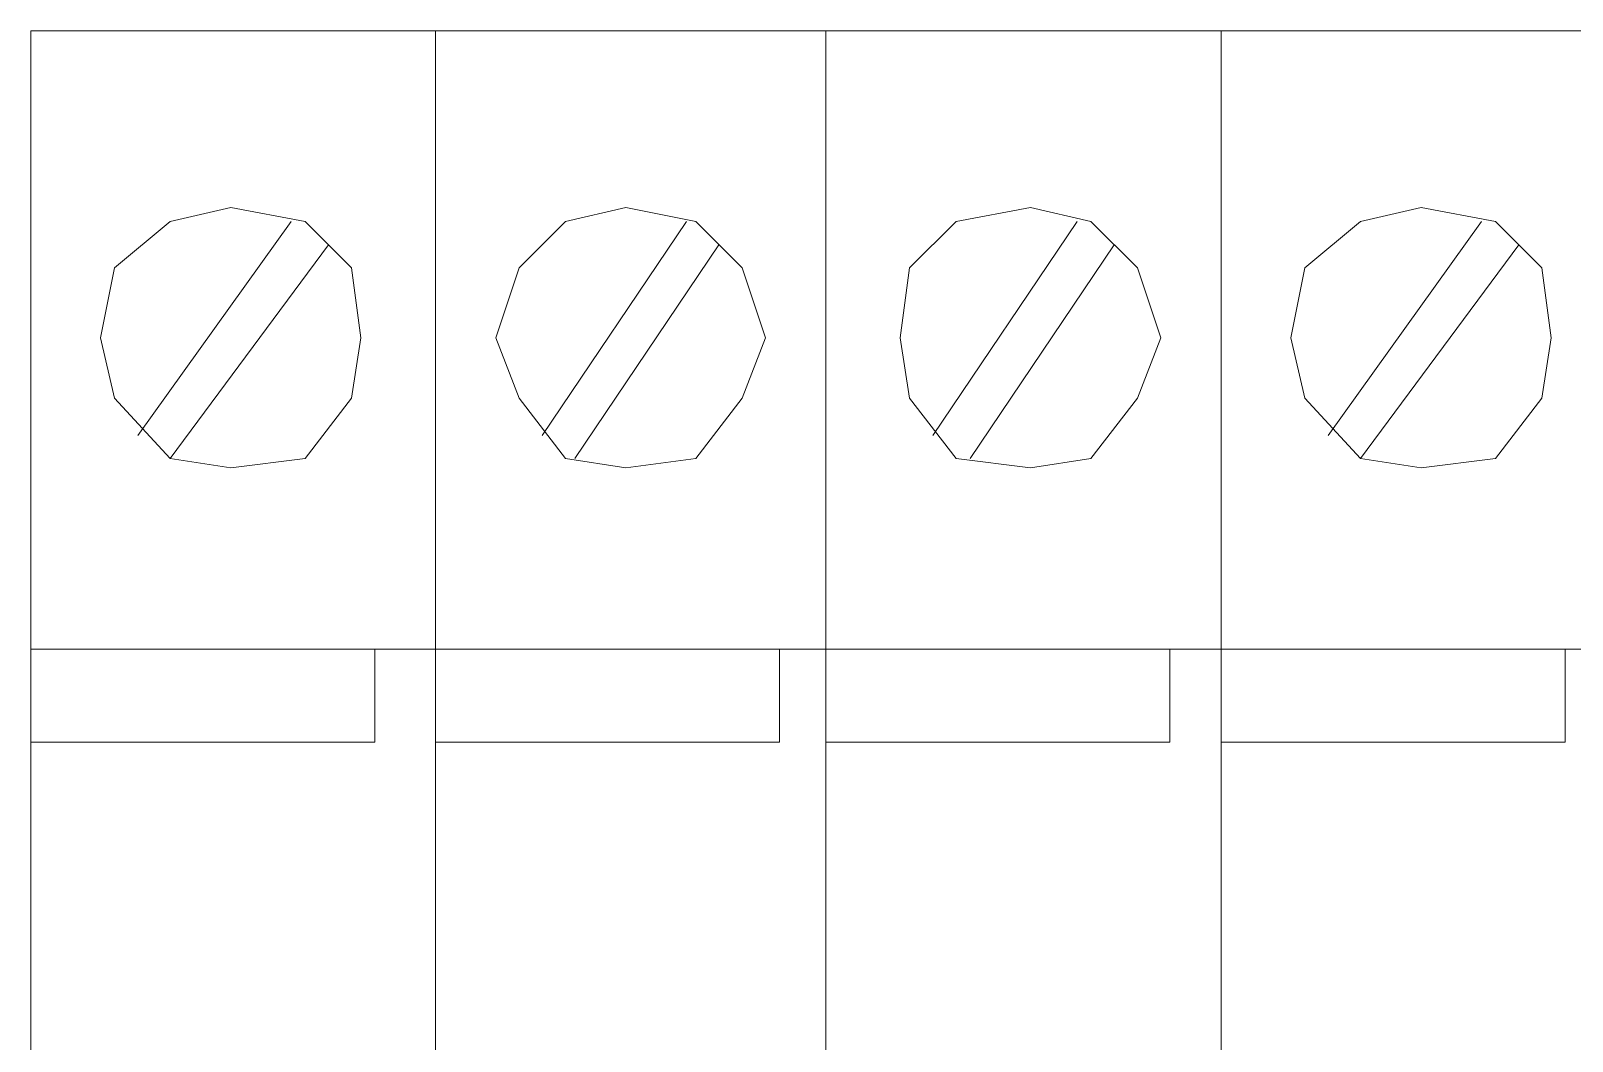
# Model space of a CAD drawing. Header units: millimetres. Extents: x 3 to 291, y 6 to 496.
# Drawn here: x 174.28 to 179.77, y 377.96 to 381.55 of the extents above; entities that cross this region are included whole.
import ezdxf

# ---------------------------------------------------------------- set-up
doc = ezdxf.new("R2010")
doc.units = ezdxf.units.MM
doc.layers.get('0').update_dxf_attribs({"linetype": 'CONTINUOUS'})

msp = doc.modelspace()

# ---------------------------------------------------------------- linework, layer by layer
at = {"color": 7, "linetype": 'Continuous', "lineweight": 20}
for points in [[(174.2816, 381.5533), (175.721, 381.5533), (175.721, 373.7277), (174.2816, 373.7277)], [(174.2816, 381.5533), (175.721, 381.5533), (175.721, 379.3528), (174.2816, 379.3528)], [(174.2816, 381.5533), (175.721, 381.5533), (175.721, 373.7277), (174.2816, 373.7277)], [(174.2816, 381.5533), (175.721, 381.5533), (175.721, 379.3528), (174.2816, 379.3528)], [(174.2816, 381.5533), (175.721, 381.5533), (175.721, 373.7277), (174.2816, 373.7277)], [(174.2816, 381.5533), (175.721, 381.5533), (175.721, 379.3528), (174.2816, 379.3528)], [(174.2816, 381.5533), (175.721, 381.5533), (175.721, 373.7277), (174.2816, 373.7277)], [(174.2816, 381.5533), (175.721, 381.5533), (175.721, 379.3528), (174.2816, 379.3528)], [(174.2816, 381.5533), (175.721, 381.5533), (175.721, 373.7277), (174.2816, 373.7277)], [(174.2816, 381.5533), (175.721, 381.5533), (175.721, 379.3528), (174.2816, 379.3528)], [(174.2816, 381.5533), (175.721, 381.5533), (175.721, 373.7277), (174.2816, 373.7277)], [(174.2816, 381.5533), (175.721, 381.5533), (175.721, 379.3528), (174.2816, 379.3528)], [(174.2816, 381.5533), (175.721, 381.5533), (175.721, 373.7277), (174.2816, 373.7277)], [(174.2816, 381.5533), (175.721, 381.5533), (175.721, 379.3528), (174.2816, 379.3528)], [(174.2816, 381.5533), (175.721, 381.5533), (175.721, 373.7277), (174.2816, 373.7277)], [(174.2816, 381.5533), (175.721, 381.5533), (175.721, 379.3528), (174.2816, 379.3528)], [(174.2816, 381.5533), (175.721, 381.5533), (175.721, 373.7277), (174.2816, 373.7277)], [(174.2816, 381.5533), (175.721, 381.5533), (175.721, 379.3528), (174.2816, 379.3528)], [(174.2816, 381.5533), (175.721, 381.5533), (175.721, 373.7277), (174.2816, 373.7277)], [(174.2816, 381.5533), (175.721, 381.5533), (175.721, 379.3528), (174.2816, 379.3528)], [(174.2816, 381.5533), (175.721, 381.5533), (175.721, 373.7277), (174.2816, 373.7277)], [(174.2816, 381.5533), (175.721, 381.5533), (175.721, 379.3528), (174.2816, 379.3528)], [(174.2816, 381.5533), (175.721, 381.5533), (175.721, 373.7277), (174.2816, 373.7277)], [(174.2816, 381.5533), (175.721, 381.5533), (175.721, 379.3528), (174.2816, 379.3528)], [(174.2816, 381.5533), (175.721, 381.5533), (175.721, 373.7277), (174.2816, 373.7277)], [(174.2816, 381.5533), (175.721, 381.5533), (175.721, 379.3528), (174.2816, 379.3528)], [(174.2816, 381.5533), (175.721, 381.5533), (175.721, 373.7277), (174.2816, 373.7277)], [(174.2816, 381.5533), (175.721, 381.5533), (175.721, 379.3528), (174.2816, 379.3528)], [(174.2816, 381.5533), (175.721, 381.5533), (175.721, 373.7277), (174.2816, 373.7277)], [(174.2816, 381.5533), (175.721, 381.5533), (175.721, 379.3528), (174.2816, 379.3528)], [(174.2816, 381.5533), (175.721, 381.5533), (175.721, 373.7277), (174.2816, 373.7277)], [(174.2816, 381.5533), (175.721, 381.5533), (175.721, 379.3528), (174.2816, 379.3528)], [(174.2816, 381.5533), (175.721, 381.5533), (175.721, 373.7277), (174.2816, 373.7277)], [(174.2816, 381.5533), (175.721, 381.5533), (175.721, 379.3528), (174.2816, 379.3528)], [(174.2816, 381.5533), (175.721, 381.5533), (175.721, 373.7277), (174.2816, 373.7277)], [(174.2816, 381.5533), (175.721, 381.5533), (175.721, 379.3528), (174.2816, 379.3528)], [(174.2816, 381.5533), (175.721, 381.5533), (175.721, 373.7277), (174.2816, 373.7277)], [(174.2816, 381.5533), (175.721, 381.5533), (175.721, 379.3528), (174.2816, 379.3528)], [(174.2816, 381.5533), (175.721, 381.5533), (175.721, 373.7277), (174.2816, 373.7277)], [(174.2816, 381.5533), (175.721, 381.5533), (175.721, 379.3528), (174.2816, 379.3528)], [(175.721, 381.5533), (177.1107, 381.5533), (177.1107, 373.7277), (175.721, 373.7277)], [(175.721, 381.5533), (177.1107, 381.5533), (177.1107, 379.3528), (175.721, 379.3528)], [(175.721, 381.5533), (177.1107, 381.5533), (177.1107, 373.7277), (175.721, 373.7277)], [(175.721, 381.5533), (177.1107, 381.5533), (177.1107, 379.3528), (175.721, 379.3528)], [(175.721, 381.5533), (177.1107, 381.5533), (177.1107, 373.7277), (175.721, 373.7277)], [(175.721, 381.5533), (177.1107, 381.5533), (177.1107, 379.3528), (175.721, 379.3528)], [(175.721, 381.5533), (177.1107, 381.5533), (177.1107, 373.7277), (175.721, 373.7277)], [(175.721, 381.5533), (177.1107, 381.5533), (177.1107, 379.3528), (175.721, 379.3528)], [(175.721, 381.5533), (177.1107, 381.5533), (177.1107, 373.7277), (175.721, 373.7277)], [(175.721, 381.5533), (177.1107, 381.5533), (177.1107, 379.3528), (175.721, 379.3528)], [(175.721, 381.5533), (177.1107, 381.5533), (177.1107, 373.7277), (175.721, 373.7277)], [(175.721, 381.5533), (177.1107, 381.5533), (177.1107, 379.3528), (175.721, 379.3528)], [(175.721, 381.5533), (177.1107, 381.5533), (177.1107, 373.7277), (175.721, 373.7277)], [(175.721, 381.5533), (177.1107, 381.5533), (177.1107, 379.3528), (175.721, 379.3528)], [(175.721, 381.5533), (177.1107, 381.5533), (177.1107, 373.7277), (175.721, 373.7277)], [(175.721, 381.5533), (177.1107, 381.5533), (177.1107, 379.3528), (175.721, 379.3528)], [(175.721, 381.5533), (177.1107, 381.5533), (177.1107, 373.7277), (175.721, 373.7277)], [(175.721, 381.5533), (177.1107, 381.5533), (177.1107, 379.3528), (175.721, 379.3528)], [(175.721, 381.5533), (177.1107, 381.5533), (177.1107, 373.7277), (175.721, 373.7277)], [(175.721, 381.5533), (177.1107, 381.5533), (177.1107, 379.3528), (175.721, 379.3528)], [(175.721, 381.5533), (177.1107, 381.5533), (177.1107, 373.7277), (175.721, 373.7277)], [(175.721, 381.5533), (177.1107, 381.5533), (177.1107, 379.3528), (175.721, 379.3528)], [(175.721, 381.5533), (177.1107, 381.5533), (177.1107, 373.7277), (175.721, 373.7277)], [(175.721, 381.5533), (177.1107, 381.5533), (177.1107, 379.3528), (175.721, 379.3528)], [(175.721, 381.5533), (177.1107, 381.5533), (177.1107, 373.7277), (175.721, 373.7277)], [(175.721, 381.5533), (177.1107, 381.5533), (177.1107, 379.3528), (175.721, 379.3528)], [(175.721, 381.5533), (177.1107, 381.5533), (177.1107, 373.7277), (175.721, 373.7277)], [(175.721, 381.5533), (177.1107, 381.5533), (177.1107, 379.3528), (175.721, 379.3528)], [(175.721, 381.5533), (177.1107, 381.5533), (177.1107, 373.7277), (175.721, 373.7277)], [(175.721, 381.5533), (177.1107, 381.5533), (177.1107, 379.3528), (175.721, 379.3528)], [(175.721, 381.5533), (177.1107, 381.5533), (177.1107, 373.7277), (175.721, 373.7277)], [(175.721, 381.5533), (177.1107, 381.5533), (177.1107, 379.3528), (175.721, 379.3528)], [(175.721, 381.5533), (177.1107, 381.5533), (177.1107, 373.7277), (175.721, 373.7277)], [(175.721, 381.5533), (177.1107, 381.5533), (177.1107, 379.3528), (175.721, 379.3528)], [(175.721, 381.5533), (177.1107, 381.5533), (177.1107, 373.7277), (175.721, 373.7277)], [(175.721, 381.5533), (177.1107, 381.5533), (177.1107, 379.3528), (175.721, 379.3528)], [(175.721, 381.5533), (177.1107, 381.5533), (177.1107, 373.7277), (175.721, 373.7277)], [(175.721, 381.5533), (177.1107, 381.5533), (177.1107, 379.3528), (175.721, 379.3528)], [(175.721, 381.5533), (177.1107, 381.5533), (177.1107, 373.7277), (175.721, 373.7277)], [(175.721, 381.5533), (177.1107, 381.5533), (177.1107, 379.3528), (175.721, 379.3528)], [(177.1107, 381.5533), (178.517, 381.5533), (178.517, 373.7277), (177.1107, 373.7277)], [(177.1107, 381.5533), (178.517, 381.5533), (178.517, 379.3528), (177.1107, 379.3528)], [(177.1107, 381.5533), (178.517, 381.5533), (178.517, 373.7277), (177.1107, 373.7277)], [(177.1107, 381.5533), (178.517, 381.5533), (178.517, 379.3528), (177.1107, 379.3528)], [(177.1107, 381.5533), (178.517, 381.5533), (178.517, 373.7277), (177.1107, 373.7277)], [(177.1107, 381.5533), (178.517, 381.5533), (178.517, 379.3528), (177.1107, 379.3528)], [(177.1107, 381.5533), (178.517, 381.5533), (178.517, 373.7277), (177.1107, 373.7277)], [(177.1107, 381.5533), (178.517, 381.5533), (178.517, 379.3528), (177.1107, 379.3528)], [(177.1107, 381.5533), (178.517, 381.5533), (178.517, 373.7277), (177.1107, 373.7277)], [(177.1107, 381.5533), (178.517, 381.5533), (178.517, 379.3528), (177.1107, 379.3528)], [(177.1107, 381.5533), (178.517, 381.5533), (178.517, 373.7277), (177.1107, 373.7277)], [(177.1107, 381.5533), (178.517, 381.5533), (178.517, 379.3528), (177.1107, 379.3528)], [(177.1107, 381.5533), (178.517, 381.5533), (178.517, 373.7277), (177.1107, 373.7277)], [(177.1107, 381.5533), (178.517, 381.5533), (178.517, 379.3528), (177.1107, 379.3528)], [(177.1107, 381.5533), (178.517, 381.5533), (178.517, 373.7277), (177.1107, 373.7277)], [(177.1107, 381.5533), (178.517, 381.5533), (178.517, 379.3528), (177.1107, 379.3528)], [(177.1107, 381.5533), (178.517, 381.5533), (178.517, 373.7277), (177.1107, 373.7277)], [(177.1107, 381.5533), (178.517, 381.5533), (178.517, 379.3528), (177.1107, 379.3528)], [(177.1107, 381.5533), (178.517, 381.5533), (178.517, 373.7277), (177.1107, 373.7277)], [(177.1107, 381.5533), (178.517, 381.5533), (178.517, 379.3528), (177.1107, 379.3528)], [(177.1107, 381.5533), (178.517, 381.5533), (178.517, 373.7277), (177.1107, 373.7277)], [(177.1107, 381.5533), (178.517, 381.5533), (178.517, 379.3528), (177.1107, 379.3528)], [(177.1107, 381.5533), (178.517, 381.5533), (178.517, 373.7277), (177.1107, 373.7277)], [(177.1107, 381.5533), (178.517, 381.5533), (178.517, 379.3528), (177.1107, 379.3528)], [(177.1107, 381.5533), (178.517, 381.5533), (178.517, 373.7277), (177.1107, 373.7277)], [(177.1107, 381.5533), (178.517, 381.5533), (178.517, 379.3528), (177.1107, 379.3528)], [(177.1107, 381.5533), (178.517, 381.5533), (178.517, 373.7277), (177.1107, 373.7277)], [(177.1107, 381.5533), (178.517, 381.5533), (178.517, 379.3528), (177.1107, 379.3528)], [(177.1107, 381.5533), (178.517, 381.5533), (178.517, 373.7277), (177.1107, 373.7277)], [(177.1107, 381.5533), (178.517, 381.5533), (178.517, 379.3528), (177.1107, 379.3528)], [(177.1107, 381.5533), (178.517, 381.5533), (178.517, 373.7277), (177.1107, 373.7277)], [(177.1107, 381.5533), (178.517, 381.5533), (178.517, 379.3528), (177.1107, 379.3528)], [(177.1107, 381.5533), (178.517, 381.5533), (178.517, 373.7277), (177.1107, 373.7277)], [(177.1107, 381.5533), (178.517, 381.5533), (178.517, 379.3528), (177.1107, 379.3528)], [(177.1107, 381.5533), (178.517, 381.5533), (178.517, 373.7277), (177.1107, 373.7277)], [(177.1107, 381.5533), (178.517, 381.5533), (178.517, 379.3528), (177.1107, 379.3528)], [(177.1107, 381.5533), (178.517, 381.5533), (178.517, 373.7277), (177.1107, 373.7277)], [(177.1107, 381.5533), (178.517, 381.5533), (178.517, 379.3528), (177.1107, 379.3528)], [(177.1107, 381.5533), (178.517, 381.5533), (178.517, 373.7277), (177.1107, 373.7277)], [(177.1107, 381.5533), (178.517, 381.5533), (178.517, 379.3528), (177.1107, 379.3528)], [(178.517, 381.5533), (179.9564, 381.5533), (179.9564, 373.7277), (178.517, 373.7277)], [(178.517, 381.5533), (179.9564, 381.5533), (179.9564, 379.3528), (178.517, 379.3528)], [(178.517, 381.5533), (179.9564, 381.5533), (179.9564, 373.7277), (178.517, 373.7277)], [(178.517, 381.5533), (179.9564, 381.5533), (179.9564, 379.3528), (178.517, 379.3528)], [(178.517, 381.5533), (179.9564, 381.5533), (179.9564, 373.7277), (178.517, 373.7277)], [(178.517, 381.5533), (179.9564, 381.5533), (179.9564, 379.3528), (178.517, 379.3528)], [(178.517, 381.5533), (179.9564, 381.5533), (179.9564, 373.7277), (178.517, 373.7277)], [(178.517, 381.5533), (179.9564, 381.5533), (179.9564, 379.3528), (178.517, 379.3528)], [(178.517, 381.5533), (179.9564, 381.5533), (179.9564, 373.7277), (178.517, 373.7277)], [(178.517, 381.5533), (179.9564, 381.5533), (179.9564, 379.3528), (178.517, 379.3528)], [(178.517, 381.5533), (179.9564, 381.5533), (179.9564, 373.7277), (178.517, 373.7277)], [(178.517, 381.5533), (179.9564, 381.5533), (179.9564, 379.3528), (178.517, 379.3528)], [(178.517, 381.5533), (179.9564, 381.5533), (179.9564, 373.7277), (178.517, 373.7277)], [(178.517, 381.5533), (179.9564, 381.5533), (179.9564, 379.3528), (178.517, 379.3528)], [(178.517, 381.5533), (179.9564, 381.5533), (179.9564, 373.7277), (178.517, 373.7277)], [(178.517, 381.5533), (179.9564, 381.5533), (179.9564, 379.3528), (178.517, 379.3528)], [(178.517, 381.5533), (179.9564, 381.5533), (179.9564, 373.7277), (178.517, 373.7277)], [(178.517, 381.5533), (179.9564, 381.5533), (179.9564, 379.3528), (178.517, 379.3528)], [(178.517, 381.5533), (179.9564, 381.5533), (179.9564, 373.7277), (178.517, 373.7277)], [(178.517, 381.5533), (179.9564, 381.5533), (179.9564, 379.3528), (178.517, 379.3528)], [(178.517, 381.5533), (179.9564, 381.5533), (179.9564, 373.7277), (178.517, 373.7277)], [(178.517, 381.5533), (179.9564, 381.5533), (179.9564, 379.3528), (178.517, 379.3528)], [(178.517, 381.5533), (179.9564, 381.5533), (179.9564, 373.7277), (178.517, 373.7277)], [(178.517, 381.5533), (179.9564, 381.5533), (179.9564, 379.3528), (178.517, 379.3528)], [(178.517, 381.5533), (179.9564, 381.5533), (179.9564, 373.7277), (178.517, 373.7277)], [(178.517, 381.5533), (179.9564, 381.5533), (179.9564, 379.3528), (178.517, 379.3528)], [(178.517, 381.5533), (179.9564, 381.5533), (179.9564, 373.7277), (178.517, 373.7277)], [(178.517, 381.5533), (179.9564, 381.5533), (179.9564, 379.3528), (178.517, 379.3528)], [(178.517, 381.5533), (179.9564, 381.5533), (179.9564, 373.7277), (178.517, 373.7277)], [(178.517, 381.5533), (179.9564, 381.5533), (179.9564, 379.3528), (178.517, 379.3528)], [(178.517, 381.5533), (179.9564, 381.5533), (179.9564, 373.7277), (178.517, 373.7277)], [(178.517, 381.5533), (179.9564, 381.5533), (179.9564, 379.3528), (178.517, 379.3528)], [(178.517, 381.5533), (179.9564, 381.5533), (179.9564, 373.7277), (178.517, 373.7277)], [(178.517, 381.5533), (179.9564, 381.5533), (179.9564, 379.3528), (178.517, 379.3528)], [(178.517, 381.5533), (179.9564, 381.5533), (179.9564, 373.7277), (178.517, 373.7277)], [(178.517, 381.5533), (179.9564, 381.5533), (179.9564, 379.3528), (178.517, 379.3528)], [(178.517, 381.5533), (179.9564, 381.5533), (179.9564, 373.7277), (178.517, 373.7277)], [(178.517, 381.5533), (179.9564, 381.5533), (179.9564, 379.3528), (178.517, 379.3528)], [(178.517, 381.5533), (179.9564, 381.5533), (179.9564, 373.7277), (178.517, 373.7277)], [(178.517, 381.5533), (179.9564, 381.5533), (179.9564, 379.3528), (178.517, 379.3528)], [(175.4563, 380.4613), (175.4232, 380.7095), (175.2577, 380.875), (174.993, 380.9246), (174.7779, 380.875), (174.5794, 380.7095), (174.5298, 380.4613), (174.5794, 380.2463), (174.7779, 380.0312), (174.993, 379.9981), (175.2577, 380.0312), (175.4232, 380.2463)], [(175.4563, 380.4613), (175.4232, 380.7095), (175.2577, 380.875), (174.993, 380.9246), (174.7779, 380.875), (174.5794, 380.7095), (174.5298, 380.4613), (174.5794, 380.2463), (174.7779, 380.0312), (174.993, 379.9981), (175.2577, 380.0312), (175.4232, 380.2463)], [(175.4563, 380.4613), (175.4232, 380.7095), (175.2577, 380.875), (174.993, 380.9246), (174.7779, 380.875), (174.5794, 380.7095), (174.5298, 380.4613), (174.5794, 380.2463), (174.7779, 380.0312), (174.993, 379.9981), (175.2577, 380.0312), (175.4232, 380.2463)], [(175.4563, 380.4613), (175.4232, 380.7095), (175.2577, 380.875), (174.993, 380.9246), (174.7779, 380.875), (174.5794, 380.7095), (174.5298, 380.4613), (174.5794, 380.2463), (174.7779, 380.0312), (174.993, 379.9981), (175.2577, 380.0312), (175.4232, 380.2463)], [(175.4563, 380.4613), (175.4232, 380.7095), (175.2577, 380.875), (174.993, 380.9246), (174.7779, 380.875), (174.5794, 380.7095), (174.5298, 380.4613), (174.5794, 380.2463), (174.7779, 380.0312), (174.993, 379.9981), (175.2577, 380.0312), (175.4232, 380.2463)], [(175.4563, 380.4613), (175.4232, 380.7095), (175.2577, 380.875), (174.993, 380.9246), (174.7779, 380.875), (174.5794, 380.7095), (174.5298, 380.4613), (174.5794, 380.2463), (174.7779, 380.0312), (174.993, 379.9981), (175.2577, 380.0312), (175.4232, 380.2463)], [(175.4563, 380.4613), (175.4232, 380.7095), (175.2577, 380.875), (174.993, 380.9246), (174.7779, 380.875), (174.5794, 380.7095), (174.5298, 380.4613), (174.5794, 380.2463), (174.7779, 380.0312), (174.993, 379.9981), (175.2577, 380.0312), (175.4232, 380.2463)], [(175.4563, 380.4613), (175.4232, 380.7095), (175.2577, 380.875), (174.993, 380.9246), (174.7779, 380.875), (174.5794, 380.7095), (174.5298, 380.4613), (174.5794, 380.2463), (174.7779, 380.0312), (174.993, 379.9981), (175.2577, 380.0312), (175.4232, 380.2463)], [(175.4563, 380.4613), (175.4232, 380.7095), (175.2577, 380.875), (174.993, 380.9246), (174.7779, 380.875), (174.5794, 380.7095), (174.5298, 380.4613), (174.5794, 380.2463), (174.7779, 380.0312), (174.993, 379.9981), (175.2577, 380.0312), (175.4232, 380.2463)], [(175.4563, 380.4613), (175.4232, 380.7095), (175.2577, 380.875), (174.993, 380.9246), (174.7779, 380.875), (174.5794, 380.7095), (174.5298, 380.4613), (174.5794, 380.2463), (174.7779, 380.0312), (174.993, 379.9981), (175.2577, 380.0312), (175.4232, 380.2463)], [(175.4563, 380.4613), (175.4232, 380.7095), (175.2577, 380.875), (174.993, 380.9246), (174.7779, 380.875), (174.5794, 380.7095), (174.5298, 380.4613), (174.5794, 380.2463), (174.7779, 380.0312), (174.993, 379.9981), (175.2577, 380.0312), (175.4232, 380.2463)], [(175.4563, 380.4613), (175.4232, 380.7095), (175.2577, 380.875), (174.993, 380.9246), (174.7779, 380.875), (174.5794, 380.7095), (174.5298, 380.4613), (174.5794, 380.2463), (174.7779, 380.0312), (174.993, 379.9981), (175.2577, 380.0312), (175.4232, 380.2463)], [(175.4563, 380.4613), (175.4232, 380.7095), (175.2577, 380.875), (174.993, 380.9246), (174.7779, 380.875), (174.5794, 380.7095), (174.5298, 380.4613), (174.5794, 380.2463), (174.7779, 380.0312), (174.993, 379.9981), (175.2577, 380.0312), (175.4232, 380.2463)], [(175.4563, 380.4613), (175.4232, 380.7095), (175.2577, 380.875), (174.993, 380.9246), (174.7779, 380.875), (174.5794, 380.7095), (174.5298, 380.4613), (174.5794, 380.2463), (174.7779, 380.0312), (174.993, 379.9981), (175.2577, 380.0312), (175.4232, 380.2463)], [(175.4563, 380.4613), (175.4232, 380.7095), (175.2577, 380.875), (174.993, 380.9246), (174.7779, 380.875), (174.5794, 380.7095), (174.5298, 380.4613), (174.5794, 380.2463), (174.7779, 380.0312), (174.993, 379.9981), (175.2577, 380.0312), (175.4232, 380.2463)], [(175.4563, 380.4613), (175.4232, 380.7095), (175.2577, 380.875), (174.993, 380.9246), (174.7779, 380.875), (174.5794, 380.7095), (174.5298, 380.4613), (174.5794, 380.2463), (174.7779, 380.0312), (174.993, 379.9981), (175.2577, 380.0312), (175.4232, 380.2463)], [(175.4563, 380.4613), (175.4232, 380.7095), (175.2577, 380.875), (174.993, 380.9246), (174.7779, 380.875), (174.5794, 380.7095), (174.5298, 380.4613), (174.5794, 380.2463), (174.7779, 380.0312), (174.993, 379.9981), (175.2577, 380.0312), (175.4232, 380.2463)], [(175.4563, 380.4613), (175.4232, 380.7095), (175.2577, 380.875), (174.993, 380.9246), (174.7779, 380.875), (174.5794, 380.7095), (174.5298, 380.4613), (174.5794, 380.2463), (174.7779, 380.0312), (174.993, 379.9981), (175.2577, 380.0312), (175.4232, 380.2463)], [(175.4563, 380.4613), (175.4232, 380.7095), (175.2577, 380.875), (174.993, 380.9246), (174.7779, 380.875), (174.5794, 380.7095), (174.5298, 380.4613), (174.5794, 380.2463), (174.7779, 380.0312), (174.993, 379.9981), (175.2577, 380.0312), (175.4232, 380.2463)], [(175.4563, 380.4613), (175.4232, 380.7095), (175.2577, 380.875), (174.993, 380.9246), (174.7779, 380.875), (174.5794, 380.7095), (174.5298, 380.4613), (174.5794, 380.2463), (174.7779, 380.0312), (174.993, 379.9981), (175.2577, 380.0312), (175.4232, 380.2463)], [(176.8957, 380.4613), (176.8129, 380.7095), (176.6475, 380.875), (176.3993, 380.9246), (176.1842, 380.875), (176.0188, 380.7095), (175.9361, 380.4613), (176.0188, 380.2463), (176.1842, 380.0312), (176.3993, 379.9981), (176.6475, 380.0312), (176.8129, 380.2463)], [(176.8957, 380.4613), (176.8129, 380.7095), (176.6475, 380.875), (176.3993, 380.9246), (176.1842, 380.875), (176.0188, 380.7095), (175.9361, 380.4613), (176.0188, 380.2463), (176.1842, 380.0312), (176.3993, 379.9981), (176.6475, 380.0312), (176.8129, 380.2463)], [(176.8957, 380.4613), (176.8129, 380.7095), (176.6475, 380.875), (176.3993, 380.9246), (176.1842, 380.875), (176.0188, 380.7095), (175.9361, 380.4613), (176.0188, 380.2463), (176.1842, 380.0312), (176.3993, 379.9981), (176.6475, 380.0312), (176.8129, 380.2463)], [(176.8957, 380.4613), (176.8129, 380.7095), (176.6475, 380.875), (176.3993, 380.9246), (176.1842, 380.875), (176.0188, 380.7095), (175.9361, 380.4613), (176.0188, 380.2463), (176.1842, 380.0312), (176.3993, 379.9981), (176.6475, 380.0312), (176.8129, 380.2463)], [(176.8957, 380.4613), (176.8129, 380.7095), (176.6475, 380.875), (176.3993, 380.9246), (176.1842, 380.875), (176.0188, 380.7095), (175.9361, 380.4613), (176.0188, 380.2463), (176.1842, 380.0312), (176.3993, 379.9981), (176.6475, 380.0312), (176.8129, 380.2463)], [(176.8957, 380.4613), (176.8129, 380.7095), (176.6475, 380.875), (176.3993, 380.9246), (176.1842, 380.875), (176.0188, 380.7095), (175.9361, 380.4613), (176.0188, 380.2463), (176.1842, 380.0312), (176.3993, 379.9981), (176.6475, 380.0312), (176.8129, 380.2463)], [(176.8957, 380.4613), (176.8129, 380.7095), (176.6475, 380.875), (176.3993, 380.9246), (176.1842, 380.875), (176.0188, 380.7095), (175.9361, 380.4613), (176.0188, 380.2463), (176.1842, 380.0312), (176.3993, 379.9981), (176.6475, 380.0312), (176.8129, 380.2463)], [(176.8957, 380.4613), (176.8129, 380.7095), (176.6475, 380.875), (176.3993, 380.9246), (176.1842, 380.875), (176.0188, 380.7095), (175.9361, 380.4613), (176.0188, 380.2463), (176.1842, 380.0312), (176.3993, 379.9981), (176.6475, 380.0312), (176.8129, 380.2463)], [(176.8957, 380.4613), (176.8129, 380.7095), (176.6475, 380.875), (176.3993, 380.9246), (176.1842, 380.875), (176.0188, 380.7095), (175.9361, 380.4613), (176.0188, 380.2463), (176.1842, 380.0312), (176.3993, 379.9981), (176.6475, 380.0312), (176.8129, 380.2463)], [(176.8957, 380.4613), (176.8129, 380.7095), (176.6475, 380.875), (176.3993, 380.9246), (176.1842, 380.875), (176.0188, 380.7095), (175.9361, 380.4613), (176.0188, 380.2463), (176.1842, 380.0312), (176.3993, 379.9981), (176.6475, 380.0312), (176.8129, 380.2463)], [(176.8957, 380.4613), (176.8129, 380.7095), (176.6475, 380.875), (176.3993, 380.9246), (176.1842, 380.875), (176.0188, 380.7095), (175.9361, 380.4613), (176.0188, 380.2463), (176.1842, 380.0312), (176.3993, 379.9981), (176.6475, 380.0312), (176.8129, 380.2463)], [(176.8957, 380.4613), (176.8129, 380.7095), (176.6475, 380.875), (176.3993, 380.9246), (176.1842, 380.875), (176.0188, 380.7095), (175.9361, 380.4613), (176.0188, 380.2463), (176.1842, 380.0312), (176.3993, 379.9981), (176.6475, 380.0312), (176.8129, 380.2463)], [(176.8957, 380.4613), (176.8129, 380.7095), (176.6475, 380.875), (176.3993, 380.9246), (176.1842, 380.875), (176.0188, 380.7095), (175.9361, 380.4613), (176.0188, 380.2463), (176.1842, 380.0312), (176.3993, 379.9981), (176.6475, 380.0312), (176.8129, 380.2463)], [(176.8957, 380.4613), (176.8129, 380.7095), (176.6475, 380.875), (176.3993, 380.9246), (176.1842, 380.875), (176.0188, 380.7095), (175.9361, 380.4613), (176.0188, 380.2463), (176.1842, 380.0312), (176.3993, 379.9981), (176.6475, 380.0312), (176.8129, 380.2463)], [(176.8957, 380.4613), (176.8129, 380.7095), (176.6475, 380.875), (176.3993, 380.9246), (176.1842, 380.875), (176.0188, 380.7095), (175.9361, 380.4613), (176.0188, 380.2463), (176.1842, 380.0312), (176.3993, 379.9981), (176.6475, 380.0312), (176.8129, 380.2463)], [(176.8957, 380.4613), (176.8129, 380.7095), (176.6475, 380.875), (176.3993, 380.9246), (176.1842, 380.875), (176.0188, 380.7095), (175.9361, 380.4613), (176.0188, 380.2463), (176.1842, 380.0312), (176.3993, 379.9981), (176.6475, 380.0312), (176.8129, 380.2463)], [(176.8957, 380.4613), (176.8129, 380.7095), (176.6475, 380.875), (176.3993, 380.9246), (176.1842, 380.875), (176.0188, 380.7095), (175.9361, 380.4613), (176.0188, 380.2463), (176.1842, 380.0312), (176.3993, 379.9981), (176.6475, 380.0312), (176.8129, 380.2463)], [(176.8957, 380.4613), (176.8129, 380.7095), (176.6475, 380.875), (176.3993, 380.9246), (176.1842, 380.875), (176.0188, 380.7095), (175.9361, 380.4613), (176.0188, 380.2463), (176.1842, 380.0312), (176.3993, 379.9981), (176.6475, 380.0312), (176.8129, 380.2463)], [(176.8957, 380.4613), (176.8129, 380.7095), (176.6475, 380.875), (176.3993, 380.9246), (176.1842, 380.875), (176.0188, 380.7095), (175.9361, 380.4613), (176.0188, 380.2463), (176.1842, 380.0312), (176.3993, 379.9981), (176.6475, 380.0312), (176.8129, 380.2463)], [(176.8957, 380.4613), (176.8129, 380.7095), (176.6475, 380.875), (176.3993, 380.9246), (176.1842, 380.875), (176.0188, 380.7095), (175.9361, 380.4613), (176.0188, 380.2463), (176.1842, 380.0312), (176.3993, 379.9981), (176.6475, 380.0312), (176.8129, 380.2463)], [(178.302, 380.4613), (178.2192, 380.7095), (178.0538, 380.875), (177.8387, 380.9246), (177.574, 380.875), (177.4085, 380.7095), (177.3755, 380.4613), (177.4085, 380.2463), (177.574, 380.0312), (177.8387, 379.9981), (178.0538, 380.0312), (178.2192, 380.2463)], [(178.302, 380.4613), (178.2192, 380.7095), (178.0538, 380.875), (177.8387, 380.9246), (177.574, 380.875), (177.4085, 380.7095), (177.3755, 380.4613), (177.4085, 380.2463), (177.574, 380.0312), (177.8387, 379.9981), (178.0538, 380.0312), (178.2192, 380.2463)], [(178.302, 380.4613), (178.2192, 380.7095), (178.0538, 380.875), (177.8387, 380.9246), (177.574, 380.875), (177.4085, 380.7095), (177.3755, 380.4613), (177.4085, 380.2463), (177.574, 380.0312), (177.8387, 379.9981), (178.0538, 380.0312), (178.2192, 380.2463)], [(178.302, 380.4613), (178.2192, 380.7095), (178.0538, 380.875), (177.8387, 380.9246), (177.574, 380.875), (177.4085, 380.7095), (177.3755, 380.4613), (177.4085, 380.2463), (177.574, 380.0312), (177.8387, 379.9981), (178.0538, 380.0312), (178.2192, 380.2463)], [(178.302, 380.4613), (178.2192, 380.7095), (178.0538, 380.875), (177.8387, 380.9246), (177.574, 380.875), (177.4085, 380.7095), (177.3755, 380.4613), (177.4085, 380.2463), (177.574, 380.0312), (177.8387, 379.9981), (178.0538, 380.0312), (178.2192, 380.2463)], [(178.302, 380.4613), (178.2192, 380.7095), (178.0538, 380.875), (177.8387, 380.9246), (177.574, 380.875), (177.4085, 380.7095), (177.3755, 380.4613), (177.4085, 380.2463), (177.574, 380.0312), (177.8387, 379.9981), (178.0538, 380.0312), (178.2192, 380.2463)], [(178.302, 380.4613), (178.2192, 380.7095), (178.0538, 380.875), (177.8387, 380.9246), (177.574, 380.875), (177.4085, 380.7095), (177.3755, 380.4613), (177.4085, 380.2463), (177.574, 380.0312), (177.8387, 379.9981), (178.0538, 380.0312), (178.2192, 380.2463)], [(178.302, 380.4613), (178.2192, 380.7095), (178.0538, 380.875), (177.8387, 380.9246), (177.574, 380.875), (177.4085, 380.7095), (177.3755, 380.4613), (177.4085, 380.2463), (177.574, 380.0312), (177.8387, 379.9981), (178.0538, 380.0312), (178.2192, 380.2463)], [(178.302, 380.4613), (178.2192, 380.7095), (178.0538, 380.875), (177.8387, 380.9246), (177.574, 380.875), (177.4085, 380.7095), (177.3755, 380.4613), (177.4085, 380.2463), (177.574, 380.0312), (177.8387, 379.9981), (178.0538, 380.0312), (178.2192, 380.2463)], [(178.302, 380.4613), (178.2192, 380.7095), (178.0538, 380.875), (177.8387, 380.9246), (177.574, 380.875), (177.4085, 380.7095), (177.3755, 380.4613), (177.4085, 380.2463), (177.574, 380.0312), (177.8387, 379.9981), (178.0538, 380.0312), (178.2192, 380.2463)], [(178.302, 380.4613), (178.2192, 380.7095), (178.0538, 380.875), (177.8387, 380.9246), (177.574, 380.875), (177.4085, 380.7095), (177.3755, 380.4613), (177.4085, 380.2463), (177.574, 380.0312), (177.8387, 379.9981), (178.0538, 380.0312), (178.2192, 380.2463)], [(178.302, 380.4613), (178.2192, 380.7095), (178.0538, 380.875), (177.8387, 380.9246), (177.574, 380.875), (177.4085, 380.7095), (177.3755, 380.4613), (177.4085, 380.2463), (177.574, 380.0312), (177.8387, 379.9981), (178.0538, 380.0312), (178.2192, 380.2463)], [(178.302, 380.4613), (178.2192, 380.7095), (178.0538, 380.875), (177.8387, 380.9246), (177.574, 380.875), (177.4085, 380.7095), (177.3755, 380.4613), (177.4085, 380.2463), (177.574, 380.0312), (177.8387, 379.9981), (178.0538, 380.0312), (178.2192, 380.2463)], [(178.302, 380.4613), (178.2192, 380.7095), (178.0538, 380.875), (177.8387, 380.9246), (177.574, 380.875), (177.4085, 380.7095), (177.3755, 380.4613), (177.4085, 380.2463), (177.574, 380.0312), (177.8387, 379.9981), (178.0538, 380.0312), (178.2192, 380.2463)], [(178.302, 380.4613), (178.2192, 380.7095), (178.0538, 380.875), (177.8387, 380.9246), (177.574, 380.875), (177.4085, 380.7095), (177.3755, 380.4613), (177.4085, 380.2463), (177.574, 380.0312), (177.8387, 379.9981), (178.0538, 380.0312), (178.2192, 380.2463)], [(178.302, 380.4613), (178.2192, 380.7095), (178.0538, 380.875), (177.8387, 380.9246), (177.574, 380.875), (177.4085, 380.7095), (177.3755, 380.4613), (177.4085, 380.2463), (177.574, 380.0312), (177.8387, 379.9981), (178.0538, 380.0312), (178.2192, 380.2463)], [(178.302, 380.4613), (178.2192, 380.7095), (178.0538, 380.875), (177.8387, 380.9246), (177.574, 380.875), (177.4085, 380.7095), (177.3755, 380.4613), (177.4085, 380.2463), (177.574, 380.0312), (177.8387, 379.9981), (178.0538, 380.0312), (178.2192, 380.2463)], [(178.302, 380.4613), (178.2192, 380.7095), (178.0538, 380.875), (177.8387, 380.9246), (177.574, 380.875), (177.4085, 380.7095), (177.3755, 380.4613), (177.4085, 380.2463), (177.574, 380.0312), (177.8387, 379.9981), (178.0538, 380.0312), (178.2192, 380.2463)], [(178.302, 380.4613), (178.2192, 380.7095), (178.0538, 380.875), (177.8387, 380.9246), (177.574, 380.875), (177.4085, 380.7095), (177.3755, 380.4613), (177.4085, 380.2463), (177.574, 380.0312), (177.8387, 379.9981), (178.0538, 380.0312), (178.2192, 380.2463)], [(178.302, 380.4613), (178.2192, 380.7095), (178.0538, 380.875), (177.8387, 380.9246), (177.574, 380.875), (177.4085, 380.7095), (177.3755, 380.4613), (177.4085, 380.2463), (177.574, 380.0312), (177.8387, 379.9981), (178.0538, 380.0312), (178.2192, 380.2463)], [(179.6917, 380.4613), (179.6586, 380.7095), (179.4932, 380.875), (179.2285, 380.9246), (179.0134, 380.875), (178.8148, 380.7095), (178.7652, 380.4613), (178.8148, 380.2463), (179.0134, 380.0312), (179.2285, 379.9981), (179.4932, 380.0312), (179.6586, 380.2463)], [(179.6917, 380.4613), (179.6586, 380.7095), (179.4932, 380.875), (179.2285, 380.9246), (179.0134, 380.875), (178.8148, 380.7095), (178.7652, 380.4613), (178.8148, 380.2463), (179.0134, 380.0312), (179.2285, 379.9981), (179.4932, 380.0312), (179.6586, 380.2463)], [(179.6917, 380.4613), (179.6586, 380.7095), (179.4932, 380.875), (179.2285, 380.9246), (179.0134, 380.875), (178.8148, 380.7095), (178.7652, 380.4613), (178.8148, 380.2463), (179.0134, 380.0312), (179.2285, 379.9981), (179.4932, 380.0312), (179.6586, 380.2463)], [(179.6917, 380.4613), (179.6586, 380.7095), (179.4932, 380.875), (179.2285, 380.9246), (179.0134, 380.875), (178.8148, 380.7095), (178.7652, 380.4613), (178.8148, 380.2463), (179.0134, 380.0312), (179.2285, 379.9981), (179.4932, 380.0312), (179.6586, 380.2463)], [(179.6917, 380.4613), (179.6586, 380.7095), (179.4932, 380.875), (179.2285, 380.9246), (179.0134, 380.875), (178.8148, 380.7095), (178.7652, 380.4613), (178.8148, 380.2463), (179.0134, 380.0312), (179.2285, 379.9981), (179.4932, 380.0312), (179.6586, 380.2463)], [(179.6917, 380.4613), (179.6586, 380.7095), (179.4932, 380.875), (179.2285, 380.9246), (179.0134, 380.875), (178.8148, 380.7095), (178.7652, 380.4613), (178.8148, 380.2463), (179.0134, 380.0312), (179.2285, 379.9981), (179.4932, 380.0312), (179.6586, 380.2463)], [(179.6917, 380.4613), (179.6586, 380.7095), (179.4932, 380.875), (179.2285, 380.9246), (179.0134, 380.875), (178.8148, 380.7095), (178.7652, 380.4613), (178.8148, 380.2463), (179.0134, 380.0312), (179.2285, 379.9981), (179.4932, 380.0312), (179.6586, 380.2463)], [(179.6917, 380.4613), (179.6586, 380.7095), (179.4932, 380.875), (179.2285, 380.9246), (179.0134, 380.875), (178.8148, 380.7095), (178.7652, 380.4613), (178.8148, 380.2463), (179.0134, 380.0312), (179.2285, 379.9981), (179.4932, 380.0312), (179.6586, 380.2463)], [(179.6917, 380.4613), (179.6586, 380.7095), (179.4932, 380.875), (179.2285, 380.9246), (179.0134, 380.875), (178.8148, 380.7095), (178.7652, 380.4613), (178.8148, 380.2463), (179.0134, 380.0312), (179.2285, 379.9981), (179.4932, 380.0312), (179.6586, 380.2463)], [(179.6917, 380.4613), (179.6586, 380.7095), (179.4932, 380.875), (179.2285, 380.9246), (179.0134, 380.875), (178.8148, 380.7095), (178.7652, 380.4613), (178.8148, 380.2463), (179.0134, 380.0312), (179.2285, 379.9981), (179.4932, 380.0312), (179.6586, 380.2463)], [(179.6917, 380.4613), (179.6586, 380.7095), (179.4932, 380.875), (179.2285, 380.9246), (179.0134, 380.875), (178.8148, 380.7095), (178.7652, 380.4613), (178.8148, 380.2463), (179.0134, 380.0312), (179.2285, 379.9981), (179.4932, 380.0312), (179.6586, 380.2463)], [(179.6917, 380.4613), (179.6586, 380.7095), (179.4932, 380.875), (179.2285, 380.9246), (179.0134, 380.875), (178.8148, 380.7095), (178.7652, 380.4613), (178.8148, 380.2463), (179.0134, 380.0312), (179.2285, 379.9981), (179.4932, 380.0312), (179.6586, 380.2463)], [(179.6917, 380.4613), (179.6586, 380.7095), (179.4932, 380.875), (179.2285, 380.9246), (179.0134, 380.875), (178.8148, 380.7095), (178.7652, 380.4613), (178.8148, 380.2463), (179.0134, 380.0312), (179.2285, 379.9981), (179.4932, 380.0312), (179.6586, 380.2463)], [(179.6917, 380.4613), (179.6586, 380.7095), (179.4932, 380.875), (179.2285, 380.9246), (179.0134, 380.875), (178.8148, 380.7095), (178.7652, 380.4613), (178.8148, 380.2463), (179.0134, 380.0312), (179.2285, 379.9981), (179.4932, 380.0312), (179.6586, 380.2463)], [(179.6917, 380.4613), (179.6586, 380.7095), (179.4932, 380.875), (179.2285, 380.9246), (179.0134, 380.875), (178.8148, 380.7095), (178.7652, 380.4613), (178.8148, 380.2463), (179.0134, 380.0312), (179.2285, 379.9981), (179.4932, 380.0312), (179.6586, 380.2463)], [(179.6917, 380.4613), (179.6586, 380.7095), (179.4932, 380.875), (179.2285, 380.9246), (179.0134, 380.875), (178.8148, 380.7095), (178.7652, 380.4613), (178.8148, 380.2463), (179.0134, 380.0312), (179.2285, 379.9981), (179.4932, 380.0312), (179.6586, 380.2463)], [(179.6917, 380.4613), (179.6586, 380.7095), (179.4932, 380.875), (179.2285, 380.9246), (179.0134, 380.875), (178.8148, 380.7095), (178.7652, 380.4613), (178.8148, 380.2463), (179.0134, 380.0312), (179.2285, 379.9981), (179.4932, 380.0312), (179.6586, 380.2463)], [(179.6917, 380.4613), (179.6586, 380.7095), (179.4932, 380.875), (179.2285, 380.9246), (179.0134, 380.875), (178.8148, 380.7095), (178.7652, 380.4613), (178.8148, 380.2463), (179.0134, 380.0312), (179.2285, 379.9981), (179.4932, 380.0312), (179.6586, 380.2463)], [(179.6917, 380.4613), (179.6586, 380.7095), (179.4932, 380.875), (179.2285, 380.9246), (179.0134, 380.875), (178.8148, 380.7095), (178.7652, 380.4613), (178.8148, 380.2463), (179.0134, 380.0312), (179.2285, 379.9981), (179.4932, 380.0312), (179.6586, 380.2463)], [(179.6917, 380.4613), (179.6586, 380.7095), (179.4932, 380.875), (179.2285, 380.9246), (179.0134, 380.875), (178.8148, 380.7095), (178.7652, 380.4613), (178.8148, 380.2463), (179.0134, 380.0312), (179.2285, 379.9981), (179.4932, 380.0312), (179.6586, 380.2463)]]:
    msp.add_lwpolyline(points, close=True, dxfattribs=at)
for points in [[(174.6621, 380.1139), (175.2081, 380.875), (175.2081, 380.875)], [(174.6621, 380.1139), (175.2081, 380.875), (175.2081, 380.875)], [(174.6621, 380.1139), (175.2081, 380.875), (175.2081, 380.875)], [(174.6621, 380.1139), (175.2081, 380.875), (175.2081, 380.875)], [(174.6621, 380.1139), (175.2081, 380.875), (175.2081, 380.875)], [(174.6621, 380.1139), (175.2081, 380.875), (175.2081, 380.875)], [(174.6621, 380.1139), (175.2081, 380.875), (175.2081, 380.875)], [(174.6621, 380.1139), (175.2081, 380.875), (175.2081, 380.875)], [(174.6621, 380.1139), (175.2081, 380.875), (175.2081, 380.875)], [(174.6621, 380.1139), (175.2081, 380.875), (175.2081, 380.875)], [(174.6621, 380.1139), (175.2081, 380.875), (175.2081, 380.875)], [(174.6621, 380.1139), (175.2081, 380.875), (175.2081, 380.875)], [(174.6621, 380.1139), (175.2081, 380.875), (175.2081, 380.875)], [(174.6621, 380.1139), (175.2081, 380.875), (175.2081, 380.875)], [(174.6621, 380.1139), (175.2081, 380.875), (175.2081, 380.875)], [(174.6621, 380.1139), (175.2081, 380.875), (175.2081, 380.875)], [(174.6621, 380.1139), (175.2081, 380.875), (175.2081, 380.875)], [(174.6621, 380.1139), (175.2081, 380.875), (175.2081, 380.875)], [(174.6621, 380.1139), (175.2081, 380.875), (175.2081, 380.875)], [(174.6621, 380.1139), (175.2081, 380.875), (175.2081, 380.875)], [(176.1015, 380.1139), (176.6144, 380.875), (176.6144, 380.875)], [(176.1015, 380.1139), (176.6144, 380.875), (176.6144, 380.875)], [(176.1015, 380.1139), (176.6144, 380.875), (176.6144, 380.875)], [(176.1015, 380.1139), (176.6144, 380.875), (176.6144, 380.875)], [(176.1015, 380.1139), (176.6144, 380.875), (176.6144, 380.875)], [(176.1015, 380.1139), (176.6144, 380.875), (176.6144, 380.875)], [(176.1015, 380.1139), (176.6144, 380.875), (176.6144, 380.875)], [(176.1015, 380.1139), (176.6144, 380.875), (176.6144, 380.875)], [(176.1015, 380.1139), (176.6144, 380.875), (176.6144, 380.875)], [(176.1015, 380.1139), (176.6144, 380.875), (176.6144, 380.875)], [(176.1015, 380.1139), (176.6144, 380.875), (176.6144, 380.875)], [(176.1015, 380.1139), (176.6144, 380.875), (176.6144, 380.875)], [(176.1015, 380.1139), (176.6144, 380.875), (176.6144, 380.875)], [(176.1015, 380.1139), (176.6144, 380.875), (176.6144, 380.875)], [(176.1015, 380.1139), (176.6144, 380.875), (176.6144, 380.875)], [(176.1015, 380.1139), (176.6144, 380.875), (176.6144, 380.875)], [(176.1015, 380.1139), (176.6144, 380.875), (176.6144, 380.875)], [(176.1015, 380.1139), (176.6144, 380.875), (176.6144, 380.875)], [(176.1015, 380.1139), (176.6144, 380.875), (176.6144, 380.875)], [(176.1015, 380.1139), (176.6144, 380.875), (176.6144, 380.875)], [(177.4913, 380.1139), (178.0042, 380.875), (178.0042, 380.875)], [(177.4913, 380.1139), (178.0042, 380.875), (178.0042, 380.875)], [(177.4913, 380.1139), (178.0042, 380.875), (178.0042, 380.875)], [(177.4913, 380.1139), (178.0042, 380.875), (178.0042, 380.875)], [(177.4913, 380.1139), (178.0042, 380.875), (178.0042, 380.875)], [(177.4913, 380.1139), (178.0042, 380.875), (178.0042, 380.875)], [(177.4913, 380.1139), (178.0042, 380.875), (178.0042, 380.875)], [(177.4913, 380.1139), (178.0042, 380.875), (178.0042, 380.875)], [(177.4913, 380.1139), (178.0042, 380.875), (178.0042, 380.875)], [(177.4913, 380.1139), (178.0042, 380.875), (178.0042, 380.875)], [(177.4913, 380.1139), (178.0042, 380.875), (178.0042, 380.875)], [(177.4913, 380.1139), (178.0042, 380.875), (178.0042, 380.875)], [(177.4913, 380.1139), (178.0042, 380.875), (178.0042, 380.875)], [(177.4913, 380.1139), (178.0042, 380.875), (178.0042, 380.875)], [(177.4913, 380.1139), (178.0042, 380.875), (178.0042, 380.875)], [(177.4913, 380.1139), (178.0042, 380.875), (178.0042, 380.875)], [(177.4913, 380.1139), (178.0042, 380.875), (178.0042, 380.875)], [(177.4913, 380.1139), (178.0042, 380.875), (178.0042, 380.875)], [(177.4913, 380.1139), (178.0042, 380.875), (178.0042, 380.875)], [(177.4913, 380.1139), (178.0042, 380.875), (178.0042, 380.875)], [(178.8976, 380.1139), (179.4435, 380.875), (179.4435, 380.875)], [(178.8976, 380.1139), (179.4435, 380.875), (179.4435, 380.875)], [(178.8976, 380.1139), (179.4435, 380.875), (179.4435, 380.875)], [(178.8976, 380.1139), (179.4435, 380.875), (179.4435, 380.875)], [(178.8976, 380.1139), (179.4435, 380.875), (179.4435, 380.875)], [(178.8976, 380.1139), (179.4435, 380.875), (179.4435, 380.875)], [(178.8976, 380.1139), (179.4435, 380.875), (179.4435, 380.875)], [(178.8976, 380.1139), (179.4435, 380.875), (179.4435, 380.875)], [(178.8976, 380.1139), (179.4435, 380.875), (179.4435, 380.875)], [(178.8976, 380.1139), (179.4435, 380.875), (179.4435, 380.875)], [(178.8976, 380.1139), (179.4435, 380.875), (179.4435, 380.875)], [(178.8976, 380.1139), (179.4435, 380.875), (179.4435, 380.875)], [(178.8976, 380.1139), (179.4435, 380.875), (179.4435, 380.875)], [(178.8976, 380.1139), (179.4435, 380.875), (179.4435, 380.875)], [(178.8976, 380.1139), (179.4435, 380.875), (179.4435, 380.875)], [(178.8976, 380.1139), (179.4435, 380.875), (179.4435, 380.875)], [(178.8976, 380.1139), (179.4435, 380.875), (179.4435, 380.875)], [(178.8976, 380.1139), (179.4435, 380.875), (179.4435, 380.875)], [(178.8976, 380.1139), (179.4435, 380.875), (179.4435, 380.875)], [(178.8976, 380.1139), (179.4435, 380.875), (179.4435, 380.875)], [(174.7779, 380.0312), (175.3405, 380.7922), (175.3405, 380.7922)], [(174.7779, 380.0312), (175.3405, 380.7922), (175.3405, 380.7922)], [(174.7779, 380.0312), (175.3405, 380.7922), (175.3405, 380.7922)], [(174.7779, 380.0312), (175.3405, 380.7922), (175.3405, 380.7922)], [(174.7779, 380.0312), (175.3405, 380.7922), (175.3405, 380.7922)], [(174.7779, 380.0312), (175.3405, 380.7922), (175.3405, 380.7922)], [(174.7779, 380.0312), (175.3405, 380.7922), (175.3405, 380.7922)], [(174.7779, 380.0312), (175.3405, 380.7922), (175.3405, 380.7922)], [(174.7779, 380.0312), (175.3405, 380.7922), (175.3405, 380.7922)], [(174.7779, 380.0312), (175.3405, 380.7922), (175.3405, 380.7922)], [(174.7779, 380.0312), (175.3405, 380.7922), (175.3405, 380.7922)], [(174.7779, 380.0312), (175.3405, 380.7922), (175.3405, 380.7922)], [(174.7779, 380.0312), (175.3405, 380.7922), (175.3405, 380.7922)], [(174.7779, 380.0312), (175.3405, 380.7922), (175.3405, 380.7922)], [(174.7779, 380.0312), (175.3405, 380.7922), (175.3405, 380.7922)], [(174.7779, 380.0312), (175.3405, 380.7922), (175.3405, 380.7922)], [(174.7779, 380.0312), (175.3405, 380.7922), (175.3405, 380.7922)], [(174.7779, 380.0312), (175.3405, 380.7922), (175.3405, 380.7922)], [(174.7779, 380.0312), (175.3405, 380.7922), (175.3405, 380.7922)], [(174.7779, 380.0312), (175.3405, 380.7922), (175.3405, 380.7922)], [(176.2173, 380.0312), (176.7302, 380.7922), (176.7302, 380.7922)], [(176.2173, 380.0312), (176.7302, 380.7922), (176.7302, 380.7922)], [(176.2173, 380.0312), (176.7302, 380.7922), (176.7302, 380.7922)], [(176.2173, 380.0312), (176.7302, 380.7922), (176.7302, 380.7922)], [(176.2173, 380.0312), (176.7302, 380.7922), (176.7302, 380.7922)], [(176.2173, 380.0312), (176.7302, 380.7922), (176.7302, 380.7922)], [(176.2173, 380.0312), (176.7302, 380.7922), (176.7302, 380.7922)], [(176.2173, 380.0312), (176.7302, 380.7922), (176.7302, 380.7922)], [(176.2173, 380.0312), (176.7302, 380.7922), (176.7302, 380.7922)], [(176.2173, 380.0312), (176.7302, 380.7922), (176.7302, 380.7922)], [(176.2173, 380.0312), (176.7302, 380.7922), (176.7302, 380.7922)], [(176.2173, 380.0312), (176.7302, 380.7922), (176.7302, 380.7922)], [(176.2173, 380.0312), (176.7302, 380.7922), (176.7302, 380.7922)], [(176.2173, 380.0312), (176.7302, 380.7922), (176.7302, 380.7922)], [(176.2173, 380.0312), (176.7302, 380.7922), (176.7302, 380.7922)], [(176.2173, 380.0312), (176.7302, 380.7922), (176.7302, 380.7922)], [(176.2173, 380.0312), (176.7302, 380.7922), (176.7302, 380.7922)], [(176.2173, 380.0312), (176.7302, 380.7922), (176.7302, 380.7922)], [(176.2173, 380.0312), (176.7302, 380.7922), (176.7302, 380.7922)], [(176.2173, 380.0312), (176.7302, 380.7922), (176.7302, 380.7922)], [(177.6236, 380.0312), (178.1365, 380.7922), (178.1365, 380.7922)], [(177.6236, 380.0312), (178.1365, 380.7922), (178.1365, 380.7922)], [(177.6236, 380.0312), (178.1365, 380.7922), (178.1365, 380.7922)], [(177.6236, 380.0312), (178.1365, 380.7922), (178.1365, 380.7922)], [(177.6236, 380.0312), (178.1365, 380.7922), (178.1365, 380.7922)], [(177.6236, 380.0312), (178.1365, 380.7922), (178.1365, 380.7922)], [(177.6236, 380.0312), (178.1365, 380.7922), (178.1365, 380.7922)], [(177.6236, 380.0312), (178.1365, 380.7922), (178.1365, 380.7922)], [(177.6236, 380.0312), (178.1365, 380.7922), (178.1365, 380.7922)], [(177.6236, 380.0312), (178.1365, 380.7922), (178.1365, 380.7922)], [(177.6236, 380.0312), (178.1365, 380.7922), (178.1365, 380.7922)], [(177.6236, 380.0312), (178.1365, 380.7922), (178.1365, 380.7922)], [(177.6236, 380.0312), (178.1365, 380.7922), (178.1365, 380.7922)], [(177.6236, 380.0312), (178.1365, 380.7922), (178.1365, 380.7922)], [(177.6236, 380.0312), (178.1365, 380.7922), (178.1365, 380.7922)], [(177.6236, 380.0312), (178.1365, 380.7922), (178.1365, 380.7922)], [(177.6236, 380.0312), (178.1365, 380.7922), (178.1365, 380.7922)], [(177.6236, 380.0312), (178.1365, 380.7922), (178.1365, 380.7922)], [(177.6236, 380.0312), (178.1365, 380.7922), (178.1365, 380.7922)], [(177.6236, 380.0312), (178.1365, 380.7922), (178.1365, 380.7922)], [(179.0134, 380.0312), (179.5759, 380.7922), (179.5759, 380.7922)], [(179.0134, 380.0312), (179.5759, 380.7922), (179.5759, 380.7922)], [(179.0134, 380.0312), (179.5759, 380.7922), (179.5759, 380.7922)], [(179.0134, 380.0312), (179.5759, 380.7922), (179.5759, 380.7922)], [(179.0134, 380.0312), (179.5759, 380.7922), (179.5759, 380.7922)], [(179.0134, 380.0312), (179.5759, 380.7922), (179.5759, 380.7922)], [(179.0134, 380.0312), (179.5759, 380.7922), (179.5759, 380.7922)], [(179.0134, 380.0312), (179.5759, 380.7922), (179.5759, 380.7922)], [(179.0134, 380.0312), (179.5759, 380.7922), (179.5759, 380.7922)], [(179.0134, 380.0312), (179.5759, 380.7922), (179.5759, 380.7922)], [(179.0134, 380.0312), (179.5759, 380.7922), (179.5759, 380.7922)], [(179.0134, 380.0312), (179.5759, 380.7922), (179.5759, 380.7922)], [(179.0134, 380.0312), (179.5759, 380.7922), (179.5759, 380.7922)], [(179.0134, 380.0312), (179.5759, 380.7922), (179.5759, 380.7922)], [(179.0134, 380.0312), (179.5759, 380.7922), (179.5759, 380.7922)], [(179.0134, 380.0312), (179.5759, 380.7922), (179.5759, 380.7922)], [(179.0134, 380.0312), (179.5759, 380.7922), (179.5759, 380.7922)], [(179.0134, 380.0312), (179.5759, 380.7922), (179.5759, 380.7922)], [(179.0134, 380.0312), (179.5759, 380.7922), (179.5759, 380.7922)], [(179.0134, 380.0312), (179.5759, 380.7922), (179.5759, 380.7922)], [(175.5059, 379.3528), (175.5059, 379.022), (174.2816, 379.022)], [(175.5059, 379.3528), (175.5059, 379.022), (174.2816, 379.022)], [(175.5059, 379.3528), (175.5059, 379.022), (174.2816, 379.022)], [(175.5059, 379.3528), (175.5059, 379.022), (174.2816, 379.022)], [(175.5059, 379.3528), (175.5059, 379.022), (174.2816, 379.022)], [(175.5059, 379.3528), (175.5059, 379.022), (174.2816, 379.022)], [(175.5059, 379.3528), (175.5059, 379.022), (174.2816, 379.022)], [(175.5059, 379.3528), (175.5059, 379.022), (174.2816, 379.022)], [(175.5059, 379.3528), (175.5059, 379.022), (174.2816, 379.022)], [(175.5059, 379.3528), (175.5059, 379.022), (174.2816, 379.022)], [(175.5059, 379.3528), (175.5059, 379.022), (174.2816, 379.022)], [(175.5059, 379.3528), (175.5059, 379.022), (174.2816, 379.022)], [(175.5059, 379.3528), (175.5059, 379.022), (174.2816, 379.022)], [(175.5059, 379.3528), (175.5059, 379.022), (174.2816, 379.022)], [(175.5059, 379.3528), (175.5059, 379.022), (174.2816, 379.022)], [(175.5059, 379.3528), (175.5059, 379.022), (174.2816, 379.022)], [(175.5059, 379.3528), (175.5059, 379.022), (174.2816, 379.022)], [(175.5059, 379.3528), (175.5059, 379.022), (174.2816, 379.022)], [(175.5059, 379.3528), (175.5059, 379.022), (174.2816, 379.022)], [(175.5059, 379.3528), (175.5059, 379.022), (174.2816, 379.022)], [(176.9453, 379.3528), (176.9453, 379.022), (175.721, 379.022)], [(176.9453, 379.3528), (176.9453, 379.022), (175.721, 379.022)], [(176.9453, 379.3528), (176.9453, 379.022), (175.721, 379.022)], [(176.9453, 379.3528), (176.9453, 379.022), (175.721, 379.022)], [(176.9453, 379.3528), (176.9453, 379.022), (175.721, 379.022)], [(176.9453, 379.3528), (176.9453, 379.022), (175.721, 379.022)], [(176.9453, 379.3528), (176.9453, 379.022), (175.721, 379.022)], [(176.9453, 379.3528), (176.9453, 379.022), (175.721, 379.022)], [(176.9453, 379.3528), (176.9453, 379.022), (175.721, 379.022)], [(176.9453, 379.3528), (176.9453, 379.022), (175.721, 379.022)], [(176.9453, 379.3528), (176.9453, 379.022), (175.721, 379.022)], [(176.9453, 379.3528), (176.9453, 379.022), (175.721, 379.022)], [(176.9453, 379.3528), (176.9453, 379.022), (175.721, 379.022)], [(176.9453, 379.3528), (176.9453, 379.022), (175.721, 379.022)], [(176.9453, 379.3528), (176.9453, 379.022), (175.721, 379.022)], [(176.9453, 379.3528), (176.9453, 379.022), (175.721, 379.022)], [(176.9453, 379.3528), (176.9453, 379.022), (175.721, 379.022)], [(176.9453, 379.3528), (176.9453, 379.022), (175.721, 379.022)], [(176.9453, 379.3528), (176.9453, 379.022), (175.721, 379.022)], [(176.9453, 379.3528), (176.9453, 379.022), (175.721, 379.022)], [(178.335, 379.3528), (178.335, 379.022), (177.1107, 379.022)], [(178.335, 379.3528), (178.335, 379.022), (177.1107, 379.022)], [(178.335, 379.3528), (178.335, 379.022), (177.1107, 379.022)], [(178.335, 379.3528), (178.335, 379.022), (177.1107, 379.022)], [(178.335, 379.3528), (178.335, 379.022), (177.1107, 379.022)], [(178.335, 379.3528), (178.335, 379.022), (177.1107, 379.022)], [(178.335, 379.3528), (178.335, 379.022), (177.1107, 379.022)], [(178.335, 379.3528), (178.335, 379.022), (177.1107, 379.022)], [(178.335, 379.3528), (178.335, 379.022), (177.1107, 379.022)], [(178.335, 379.3528), (178.335, 379.022), (177.1107, 379.022)], [(178.335, 379.3528), (178.335, 379.022), (177.1107, 379.022)], [(178.335, 379.3528), (178.335, 379.022), (177.1107, 379.022)], [(178.335, 379.3528), (178.335, 379.022), (177.1107, 379.022)], [(178.335, 379.3528), (178.335, 379.022), (177.1107, 379.022)], [(178.335, 379.3528), (178.335, 379.022), (177.1107, 379.022)], [(178.335, 379.3528), (178.335, 379.022), (177.1107, 379.022)], [(178.335, 379.3528), (178.335, 379.022), (177.1107, 379.022)], [(178.335, 379.3528), (178.335, 379.022), (177.1107, 379.022)], [(178.335, 379.3528), (178.335, 379.022), (177.1107, 379.022)], [(178.335, 379.3528), (178.335, 379.022), (177.1107, 379.022)], [(179.7413, 379.3528), (179.7413, 379.022), (178.517, 379.022)], [(179.7413, 379.3528), (179.7413, 379.022), (178.517, 379.022)], [(179.7413, 379.3528), (179.7413, 379.022), (178.517, 379.022)], [(179.7413, 379.3528), (179.7413, 379.022), (178.517, 379.022)], [(179.7413, 379.3528), (179.7413, 379.022), (178.517, 379.022)], [(179.7413, 379.3528), (179.7413, 379.022), (178.517, 379.022)], [(179.7413, 379.3528), (179.7413, 379.022), (178.517, 379.022)], [(179.7413, 379.3528), (179.7413, 379.022), (178.517, 379.022)], [(179.7413, 379.3528), (179.7413, 379.022), (178.517, 379.022)], [(179.7413, 379.3528), (179.7413, 379.022), (178.517, 379.022)], [(179.7413, 379.3528), (179.7413, 379.022), (178.517, 379.022)], [(179.7413, 379.3528), (179.7413, 379.022), (178.517, 379.022)], [(179.7413, 379.3528), (179.7413, 379.022), (178.517, 379.022)], [(179.7413, 379.3528), (179.7413, 379.022), (178.517, 379.022)], [(179.7413, 379.3528), (179.7413, 379.022), (178.517, 379.022)], [(179.7413, 379.3528), (179.7413, 379.022), (178.517, 379.022)], [(179.7413, 379.3528), (179.7413, 379.022), (178.517, 379.022)], [(179.7413, 379.3528), (179.7413, 379.022), (178.517, 379.022)], [(179.7413, 379.3528), (179.7413, 379.022), (178.517, 379.022)], [(179.7413, 379.3528), (179.7413, 379.022), (178.517, 379.022)]]:
    msp.add_lwpolyline(points, dxfattribs=at)

doc.saveas('drawing.dxf')
